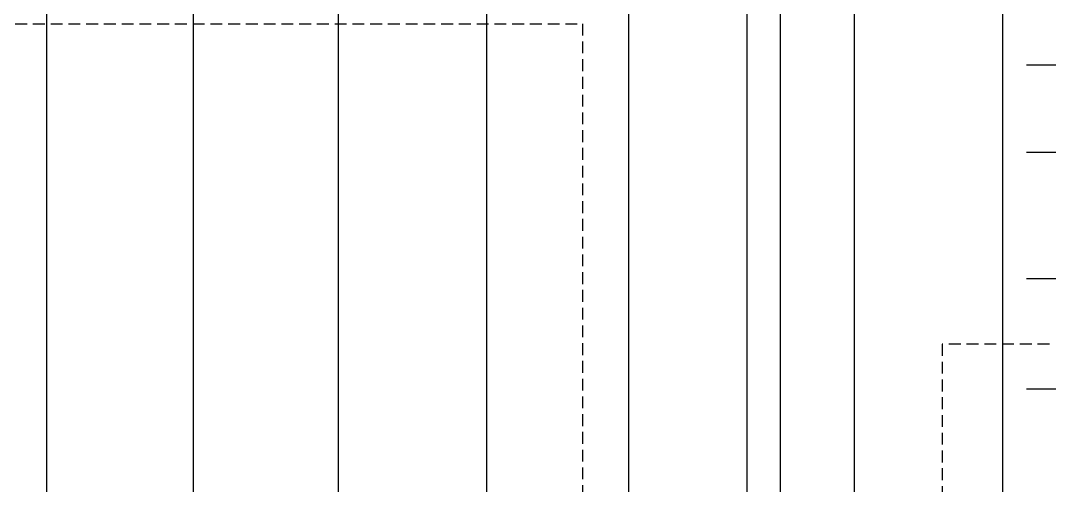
# Model space of a CAD drawing. Extents: x -430745 to 210250, y 0 to 148500.
# Drawn here: x 56336 to 121545, y 56866 to 86329 of the extents above; entities that cross this region are included whole.
import ezdxf

# ---------------------------------------------------------------- set-up
doc = ezdxf.new("R2010")
doc.units = 0
doc.header["$LTSCALE"] = 250
doc.header["$MEASUREMENT"] = 0
doc.linetypes.add('H1', pattern=[1.5, 1, -0.5])
for name, color, linetype in [('A-CEN', 1, 'CONTINUOUS'), ('A-DIM', 7, 'CONTINUOUS'), ('BOUNDARY_추후 증축', 7, 'H1')]:
    doc.layers.add(name, color=color, linetype=linetype)
doc.layers.add('A-ELE-9', color=9, linetype='CONTINUOUS', lineweight=5)

# ---------------------------------------------------------------- blocks, each defined once
blk = doc.blocks.new('A-CEN-EAST1')
at = {"layer": 'A-CEN'}
for p, q in [((14778320.5, -289571.4, 0), (14778320.5, -182238.1, 0)), ((14787620.5, -289571.4, 0), (14787620.5, -182238.1, 0)), ((14796820.5, -289571.4, 0), (14796820.5, -182238.1, 0)), ((14806220.5, -289571.4, 0), (14806220.5, -182238.1, 0)), ((14815220.5, -289571.4, 0), (14815220.5, -182238.1, 0)), ((14822720.5, -289571.4, 0), (14822720.5, -182238.1, 0)), ((14824820.5, -289571.4, 0), (14824820.5, -182238.1, 0)), ((14829520.5, -289571.4, 0), (14829520.5, -182238.1, 0)), ((14838920.5, -289571.4, 0), (14838920.5, -182238.1, 0)), ((14840420.5, -226625.9, 0), (14886741.9, -226625.9, 0)), ((14840420.5, -232175.9, 0), (14886741.9, -232175.9)), ((14840420.5, -240175.9, 0), (14886741.9, -240175.9)), ((14840420.5, -247175.9, 0), (14886741.9, -247175.9))]:
    blk.add_line(p, q, dxfattribs=at)

msp = doc.modelspace()

# ---------------------------------------------------------------- linework, layer by layer
at = {"layer": 'A-ELE-9'}
msp.add_line((121545.3, 62978.9), (150245.3, 62978.9), dxfattribs=at)
at = {"layer": 'BOUNDARY_추후 증축', "ltscale": 3}
msp.add_lwpolyline([(49245.3, 45078.9), (49245.3, 86128.9), (91945.3, 86128.9), (91945.3, 53178.9)], dxfattribs=at)
at = {"layer": 'BOUNDARY_추후 증축', "ltscale": 3, "elevation": 0}
msp.add_lwpolyline([(121545.3, 65828.9), (114745.3, 65828.9), (114745.3, 53178.9)], dxfattribs=at)

# ---------------------------------------------------------------- block references
at = {"layer": 'A-DIM'}
msp.add_blockref('A-CEN-EAST1', (-14720325.2, 310154.8), dxfattribs=at)

doc.saveas('drawing.dxf')
